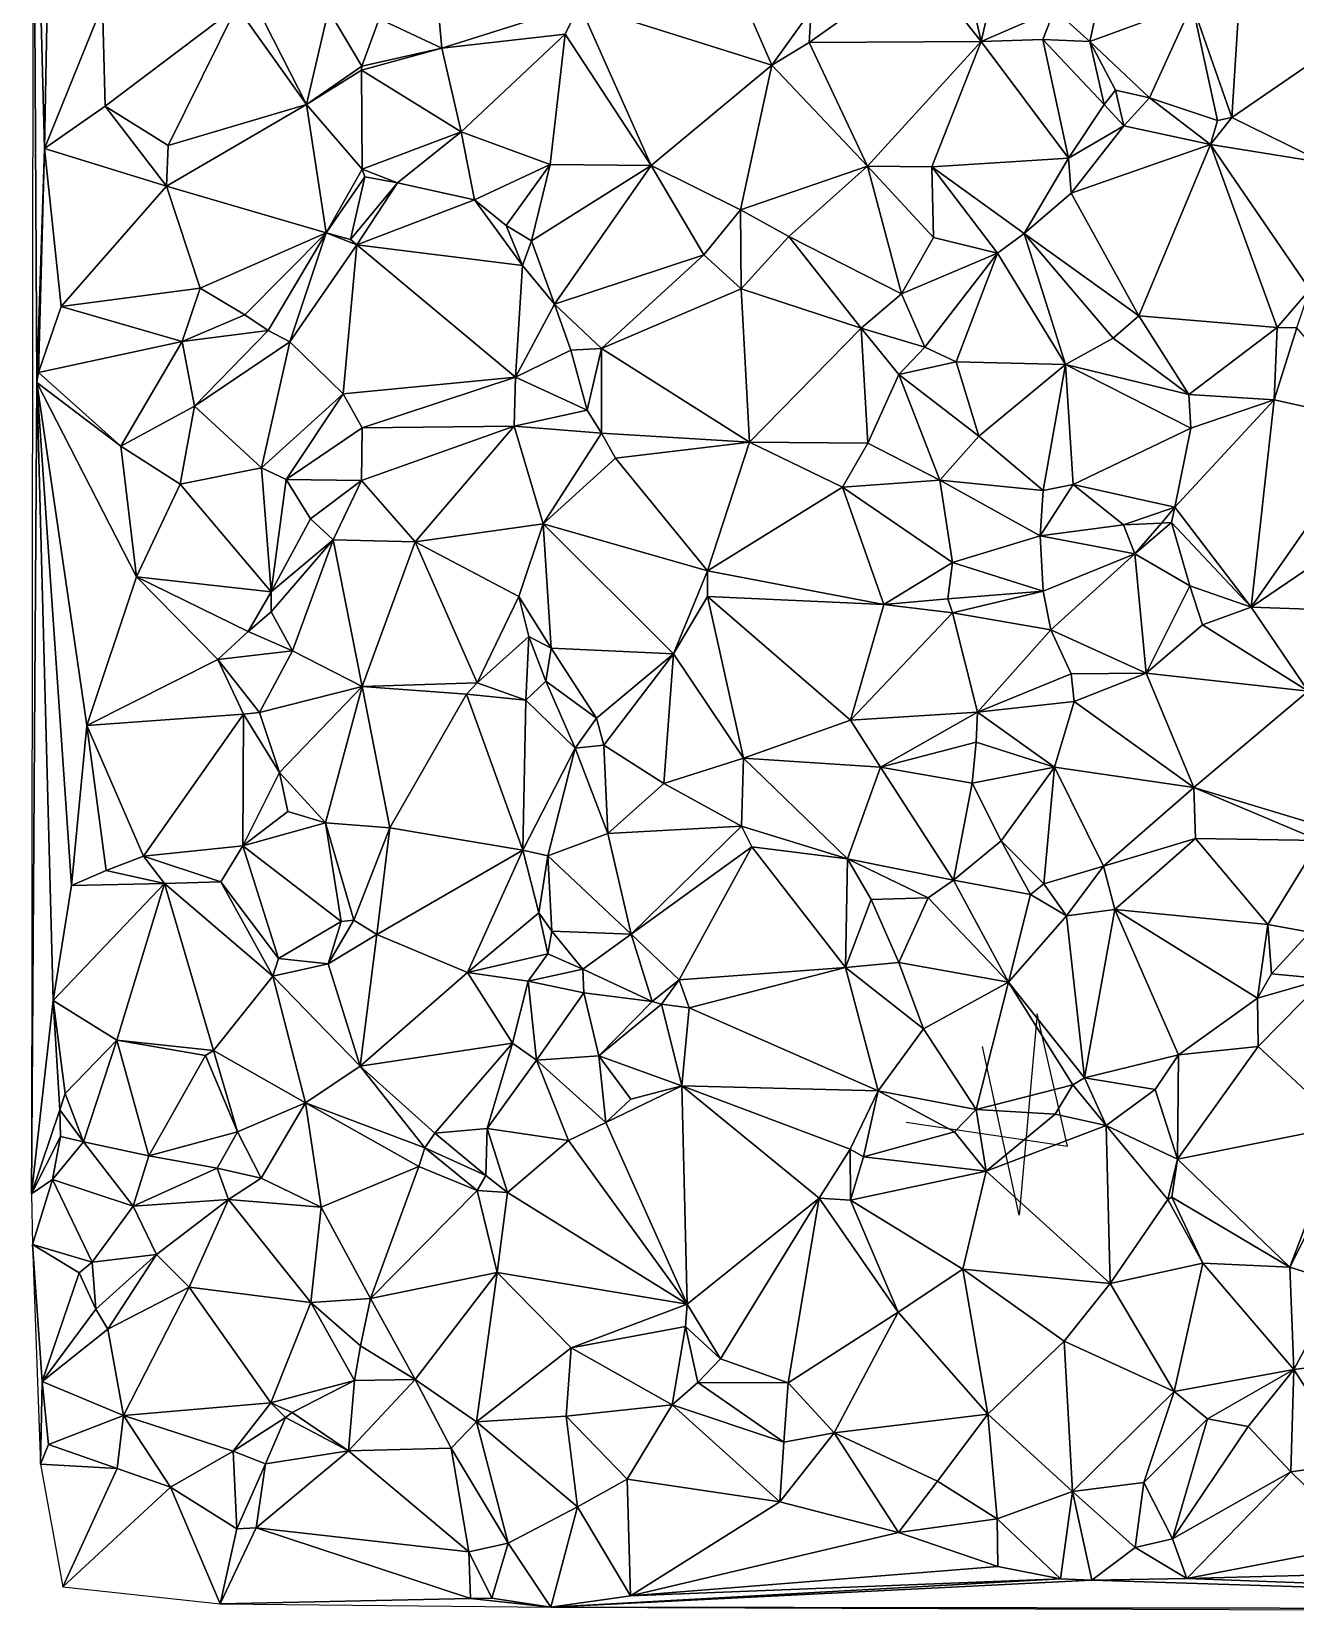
# Model space of a CAD drawing. Header units: metres. Extents: x -15 to 15, y -15 to 15.
# Drawn here: x -15 to -4.3, y -14.96 to -1.55 of the extents above; entities that cross this region are included whole.
import ezdxf

# ---------------------------------------------------------------- set-up
doc = ezdxf.new("R2010")
doc.units = ezdxf.units.M
doc.layers.add('CRACKS', color=1, linetype='Continuous')
doc.layers.add('STREET_MESH', color=7, linetype='Continuous')

msp = doc.modelspace()

# ---------------------------------------------------------------- linework, layer by layer
at = {"layer": 'CRACKS'}
msp.add_polyline3d([(-7.598, -10.78, 0.1), (-6.231, -10.985, 0.1), (-6.488, -9.864, 0.1), (-6.64, -11.568, 0.1), (-6.952, -10.14, 0.1)], dxfattribs=at)
at = {"layer": 'STREET_MESH'}
for points in [[(-14.954, -4.521), (-14.986, 1.144), (-14.998, -11.388)], [(-14.89, -2.542), (-14.845, -0.131), (-14.986, 1.144)], [(-14.954, -4.521), (-14.89, -2.542), (-14.986, 1.144)], [(-14.399, -1.329), (-14.845, -0.131), (-14.89, -2.542)], [(-12.058, -1.443), (-11.528, -1.693), (-11.625, -0.601)], [(-11.528, -1.693), (-10.363, -1.325), (-11.625, -0.601)], [(-7.185, -0.653), (-7.482, -0.979), (-6.964, -1.636)], [(-6.736, -0.647), (-7.185, -0.653), (-6.964, -1.636)], [(-6.343, -1.369), (-6.736, -0.647), (-6.964, -1.636)], [(-10.363, -1.325), (-8.735, -1.835), (-9.211, -0.741)], [(-9.211, -0.741), (-8.735, -1.835), (-8.401, -1.375)], [(-6.043, -1.636), (-5.884, -0.916), (-6.343, -1.369)], [(-5.884, -0.916), (-6.043, -1.636), (-5.177, -1.319)], [(-7.482, -0.979), (-8.418, -1.645), (-6.964, -1.636)], [(-8.418, -1.645), (-7.482, -0.979), (-8.401, -1.375)], [(-4.841, -2.279), (-4.76, -0.988), (-5.177, -1.319)], [(-4.841, -2.279), (-3.834, -1.588), (-4.76, -0.988)], [(-4.76, -0.988), (-3.834, -1.588), (-3.903, -1.158)], [(-14.376, -2.183), (-14.399, -1.329), (-14.89, -2.542)], [(-14.399, -1.329), (-14.376, -2.183), (-13.261, -1.344)], [(-10.363, -1.325), (-11.528, -1.693), (-10.484, -1.574)], [(-9.755, -2.686), (-10.363, -1.325), (-10.484, -1.574)], [(-10.363, -1.325), (-9.755, -2.686), (-8.735, -1.835)], [(-6.043, -1.636), (-5.539, -2.112), (-5.177, -1.319)], [(-5.539, -2.112), (-4.964, -2.304), (-5.177, -1.319)], [(-4.964, -2.304), (-4.841, -2.279), (-5.177, -1.319)], [(-14.376, -2.183), (-13.844, -2.515), (-13.261, -1.344)], [(-13.844, -2.515), (-12.672, -2.17), (-13.261, -1.344)], [(-12.672, -2.17), (-13.094, -1.341), (-13.261, -1.344)], [(-13.094, -1.341), (-12.672, -2.17), (-12.485, -1.371)], [(-12.672, -2.17), (-12.205, -1.844), (-12.485, -1.371)], [(-12.205, -1.844), (-12.058, -1.443), (-12.485, -1.371)], [(-12.058, -1.443), (-12.205, -1.844), (-11.528, -1.693)], [(-8.735, -1.835), (-8.418, -1.645), (-8.401, -1.375)], [(-6.442, -1.619), (-6.343, -1.369), (-6.964, -1.636)], [(-6.442, -1.619), (-6.043, -1.636), (-6.343, -1.369)], [(-11.528, -1.693), (-11.362, -2.401), (-10.484, -1.574)], [(-10.484, -1.574), (-11.362, -2.401), (-10.611, -2.677)], [(-9.755, -2.686), (-10.484, -1.574), (-10.611, -2.677)], [(-3.834, -1.588), (-4.841, -2.279), (-4.061, -2.662)], [(-12.207, -1.88), (-11.362, -2.401), (-11.528, -1.693)], [(-12.205, -1.844), (-12.207, -1.88), (-11.528, -1.693)], [(-8.735, -1.835), (-7.925, -2.692), (-8.418, -1.645)], [(-8.418, -1.645), (-7.925, -2.692), (-6.964, -1.636)], [(-7.925, -2.692), (-7.379, -2.696), (-6.964, -1.636)], [(-7.379, -2.696), (-6.224, -2.624), (-6.964, -1.636)], [(-6.224, -2.624), (-6.442, -1.619), (-6.964, -1.636)], [(-5.921, -2.17), (-6.442, -1.619), (-6.224, -2.624)], [(-5.921, -2.17), (-6.043, -1.636), (-6.442, -1.619)], [(-5.827, -2.048), (-6.043, -1.636), (-5.921, -2.17)], [(-6.043, -1.636), (-5.827, -2.048), (-5.539, -2.112)], [(-12.207, -1.88), (-12.205, -1.844), (-12.672, -2.17)], [(-8.735, -1.835), (-9.755, -2.686), (-8.998, -3.06)], [(-7.925, -2.692), (-8.735, -1.835), (-8.998, -3.06)], [(-12.202, -2.716), (-12.207, -1.88), (-12.672, -2.17)], [(-12.202, -2.716), (-11.362, -2.401), (-12.207, -1.88)], [(-5.827, -2.048), (-5.921, -2.17), (-5.756, -2.349)], [(-5.539, -2.112), (-5.827, -2.048), (-5.756, -2.349)], [(-5.022, -2.509), (-5.539, -2.112), (-5.756, -2.349)], [(-4.964, -2.304), (-5.539, -2.112), (-5.022, -2.509)], [(-13.856, -2.859), (-14.376, -2.183), (-14.89, -2.542)], [(-14.376, -2.183), (-13.856, -2.859), (-13.844, -2.515)], [(-13.856, -2.859), (-12.672, -2.17), (-13.844, -2.515)], [(-13.856, -2.859), (-12.506, -3.256), (-12.672, -2.17)], [(-12.506, -3.256), (-12.202, -2.716), (-12.672, -2.17)], [(-5.921, -2.17), (-6.224, -2.624), (-5.756, -2.349)], [(-4.841, -2.279), (-5.022, -2.509), (-4.061, -2.662)], [(-4.841, -2.279), (-4.964, -2.304), (-5.022, -2.509)], [(-11.362, -2.401), (-12.202, -2.716), (-11.903, -2.833)], [(-11.249, -2.977), (-11.362, -2.401), (-11.903, -2.833)], [(-11.362, -2.401), (-11.249, -2.977), (-10.611, -2.677)], [(-6.224, -2.624), (-6.201, -2.919), (-5.756, -2.349)], [(-6.201, -2.919), (-5.022, -2.509), (-5.756, -2.349)], [(-14.954, -4.521), (-14.941, -4.438), (-14.89, -2.542)], [(-14.941, -4.438), (-14.748, -3.878), (-14.89, -2.542)], [(-14.748, -3.878), (-13.856, -2.859), (-14.89, -2.542)], [(-5.022, -2.509), (-6.201, -2.919), (-5.627, -3.957)], [(-5.022, -2.509), (-5.627, -3.957), (-4.458, -4.055)], [(-4.182, -3.735), (-5.022, -2.509), (-4.458, -4.055)], [(-5.022, -2.509), (-4.182, -3.735), (-4.061, -2.662)], [(-11.249, -2.977), (-10.983, -3.192), (-10.611, -2.677)], [(-10.983, -3.192), (-10.768, -3.323), (-10.611, -2.677)], [(-10.768, -3.323), (-9.755, -2.686), (-10.611, -2.677)], [(-6.224, -2.624), (-7.379, -2.696), (-6.598, -3.262)], [(-6.201, -2.919), (-6.224, -2.624), (-6.598, -3.262)], [(-12.202, -2.716), (-12.506, -3.256), (-12.179, -2.78)], [(-12.179, -2.78), (-12.506, -3.256), (-12.299, -3.312)], [(-11.903, -2.833), (-12.179, -2.78), (-12.299, -3.312)], [(-12.202, -2.716), (-12.179, -2.78), (-11.903, -2.833)], [(-10.573, -3.858), (-9.755, -2.686), (-10.768, -3.323)], [(-9.755, -2.686), (-10.573, -3.858), (-9.31, -3.441)], [(-9.755, -2.686), (-9.31, -3.441), (-8.998, -3.06)], [(-8.59, -3.286), (-7.925, -2.692), (-8.998, -3.06)], [(-7.925, -2.692), (-8.59, -3.286), (-7.638, -3.771)], [(-7.925, -2.692), (-7.365, -3.294), (-7.379, -2.696)], [(-7.365, -3.294), (-7.925, -2.692), (-7.638, -3.771)], [(-7.379, -2.696), (-6.825, -3.428), (-6.598, -3.262)], [(-7.365, -3.294), (-6.825, -3.428), (-7.379, -2.696)], [(-13.856, -2.859), (-14.748, -3.878), (-13.572, -3.723)], [(-12.506, -3.256), (-13.856, -2.859), (-13.572, -3.723)], [(-12.245, -3.358), (-11.903, -2.833), (-12.299, -3.312)], [(-12.245, -3.358), (-11.249, -2.977), (-11.903, -2.833)], [(-5.627, -3.957), (-6.201, -2.919), (-6.598, -3.262)], [(-12.245, -3.358), (-10.843, -3.531), (-11.249, -2.977)], [(-11.249, -2.977), (-10.843, -3.531), (-10.983, -3.192)], [(-9.31, -3.441), (-8.993, -3.729), (-8.998, -3.06)], [(-8.993, -3.729), (-8.59, -3.286), (-8.998, -3.06)], [(-10.843, -3.531), (-10.768, -3.323), (-10.983, -3.192)], [(-13.195, -3.949), (-12.506, -3.256), (-13.572, -3.723)], [(-12.506, -3.256), (-13.195, -3.949), (-12.996, -4.082)], [(-12.814, -4.177), (-12.506, -3.256), (-12.996, -4.082)], [(-12.814, -4.177), (-12.245, -3.358), (-12.506, -3.256)], [(-12.506, -3.256), (-12.245, -3.358), (-12.299, -3.312)], [(-10.843, -3.531), (-10.573, -3.858), (-10.768, -3.323)], [(-8.59, -3.286), (-8.993, -3.729), (-7.978, -4.062)], [(-8.59, -3.286), (-7.978, -4.062), (-7.638, -3.771)], [(-6.825, -3.428), (-7.365, -3.294), (-7.638, -3.771)], [(-6.825, -3.428), (-6.25, -4.37), (-6.598, -3.262)], [(-5.627, -3.957), (-6.598, -3.262), (-5.846, -4.146)], [(-6.598, -3.262), (-6.25, -4.37), (-5.846, -4.146)], [(-12.245, -3.358), (-12.814, -4.177), (-12.363, -4.619)], [(-12.245, -3.358), (-12.363, -4.619), (-10.902, -4.477)], [(-10.843, -3.531), (-12.245, -3.358), (-10.902, -4.477)], [(-10.573, -3.858), (-10.176, -4.234), (-9.31, -3.441)], [(-10.176, -4.234), (-8.993, -3.729), (-9.31, -3.441)], [(-7.439, -4.223), (-6.825, -3.428), (-7.638, -3.771)], [(-6.825, -3.428), (-7.439, -4.223), (-7.174, -4.346)], [(-6.25, -4.37), (-6.825, -3.428), (-7.174, -4.346)], [(-10.573, -3.858), (-10.843, -3.531), (-10.902, -4.477)], [(-14.748, -3.878), (-13.723, -4.174), (-13.572, -3.723)], [(-13.723, -4.174), (-13.195, -3.949), (-13.572, -3.723)], [(-8.993, -3.729), (-10.176, -4.234), (-8.922, -5.027)], [(-8.993, -3.729), (-8.922, -5.027), (-7.978, -4.062)], [(-4.291, -4.059), (-4.182, -3.735), (-4.458, -4.055)], [(-13.723, -4.174), (-14.748, -3.878), (-14.941, -4.438)], [(-10.573, -3.858), (-10.902, -4.477), (-10.434, -4.247)], [(-10.176, -4.234), (-10.573, -3.858), (-10.434, -4.247)], [(-7.978, -4.062), (-7.439, -4.223), (-7.638, -3.771)], [(-13.195, -3.949), (-13.723, -4.174), (-12.996, -4.082)], [(-5.627, -3.957), (-5.846, -4.146), (-5.204, -4.622)], [(-4.458, -4.055), (-5.627, -3.957), (-5.204, -4.622)], [(-13.723, -4.174), (-13.619, -4.723), (-12.996, -4.082)], [(-13.619, -4.723), (-12.814, -4.177), (-12.996, -4.082)], [(-8.922, -5.027), (-7.922, -5.034), (-7.978, -4.062)], [(-7.659, -4.453), (-7.439, -4.223), (-7.978, -4.062)], [(-7.922, -5.034), (-7.659, -4.453), (-7.978, -4.062)], [(-5.846, -4.146), (-6.25, -4.37), (-5.204, -4.622)], [(-4.483, -4.669), (-4.458, -4.055), (-5.204, -4.622)], [(-4.483, -4.669), (-4.291, -4.059), (-4.458, -4.055)], [(-3.593, -4.867), (-4.291, -4.059), (-4.483, -4.669)], [(-14.242, -5.06), (-13.723, -4.174), (-14.941, -4.438)], [(-13.619, -4.723), (-13.723, -4.174), (-14.242, -5.06)], [(-13.619, -4.723), (-13.054, -5.243), (-12.814, -4.177)], [(-12.814, -4.177), (-13.054, -5.243), (-12.363, -4.619)], [(-10.902, -4.477), (-10.297, -4.756), (-10.434, -4.247)], [(-10.297, -4.756), (-10.176, -4.234), (-10.434, -4.247)], [(-10.297, -4.756), (-10.175, -4.951), (-10.176, -4.234)], [(-10.176, -4.234), (-10.175, -4.951), (-8.922, -5.027)], [(-7.439, -4.223), (-7.659, -4.453), (-7.174, -4.346)], [(-7.659, -4.453), (-6.983, -4.976), (-7.174, -4.346)], [(-6.983, -4.976), (-6.25, -4.37), (-7.174, -4.346)], [(-6.438, -5.436), (-6.25, -4.37), (-6.983, -4.976)], [(-6.25, -4.37), (-6.438, -5.436), (-6.183, -5.386)], [(-6.25, -4.37), (-5.189, -4.907), (-5.204, -4.622)], [(-5.189, -4.907), (-6.25, -4.37), (-6.183, -5.386)], [(-14.817, -9.75), (-14.954, -4.521), (-14.998, -11.388)], [(-14.242, -5.06), (-14.941, -4.438), (-14.954, -4.521)], [(-14.111, -6.166), (-14.954, -4.521), (-14.531, -7.425)], [(-14.954, -4.521), (-14.66, -8.777), (-14.531, -7.425)], [(-14.817, -9.75), (-14.66, -8.777), (-14.954, -4.521)], [(-14.111, -6.166), (-14.242, -5.06), (-14.954, -4.521)], [(-12.363, -4.619), (-12.202, -4.904), (-10.902, -4.477)], [(-12.202, -4.904), (-10.916, -4.89), (-10.902, -4.477)], [(-10.916, -4.89), (-10.297, -4.756), (-10.902, -4.477)], [(-7.659, -4.453), (-7.922, -5.034), (-7.311, -5.348)], [(-6.983, -4.976), (-7.659, -4.453), (-7.311, -5.348)], [(-13.054, -5.243), (-12.845, -5.343), (-12.363, -4.619)], [(-12.845, -5.343), (-12.202, -4.904), (-12.363, -4.619)], [(-5.189, -4.907), (-5.323, -5.578), (-4.483, -4.669)], [(-5.323, -5.578), (-4.677, -6.422), (-4.483, -4.669)], [(-5.189, -4.907), (-4.483, -4.669), (-5.204, -4.622)], [(-4.677, -6.422), (-3.593, -4.867), (-4.483, -4.669)], [(-13.619, -4.723), (-14.242, -5.06), (-13.741, -5.382)], [(-13.054, -5.243), (-13.619, -4.723), (-13.741, -5.382)], [(-10.916, -4.89), (-10.175, -4.951), (-10.297, -4.756)], [(-12.845, -5.343), (-12.207, -5.35), (-12.202, -4.904)], [(-10.916, -4.89), (-12.207, -5.35), (-11.753, -5.869)], [(-12.207, -5.35), (-10.916, -4.89), (-12.202, -4.904)], [(-10.669, -5.719), (-10.916, -4.89), (-11.753, -5.869)], [(-10.916, -4.89), (-10.669, -5.719), (-10.175, -4.951)], [(-10.175, -4.951), (-10.669, -5.719), (-10.057, -5.163)], [(-10.175, -4.951), (-10.057, -5.163), (-8.922, -5.027)], [(-5.323, -5.578), (-5.189, -4.907), (-6.183, -5.386)], [(-3.593, -4.867), (-4.677, -6.422), (-3.071, -5.33)], [(-13.741, -5.382), (-14.242, -5.06), (-14.111, -6.166)], [(-8.922, -5.027), (-10.057, -5.163), (-9.278, -6.114)], [(-8.922, -5.027), (-9.278, -6.114), (-8.136, -5.407)], [(-7.922, -5.034), (-8.922, -5.027), (-8.136, -5.407)], [(-7.922, -5.034), (-8.136, -5.407), (-7.311, -5.348)], [(-6.438, -5.436), (-6.983, -4.976), (-7.311, -5.348)], [(-10.057, -5.163), (-10.669, -5.719), (-9.278, -6.114)], [(-13.054, -5.243), (-13.741, -5.382), (-12.971, -6.294)], [(-12.845, -5.343), (-13.054, -5.243), (-12.971, -6.294)], [(-12.845, -5.343), (-12.971, -6.294), (-12.638, -5.676)], [(-12.207, -5.35), (-12.845, -5.343), (-12.638, -5.676)], [(-12.447, -5.853), (-12.207, -5.35), (-12.638, -5.676)], [(-12.207, -5.35), (-12.447, -5.853), (-11.753, -5.869)], [(-8.136, -5.407), (-7.205, -6.044), (-7.311, -5.348)], [(-7.205, -6.044), (-6.464, -5.819), (-7.311, -5.348)], [(-6.464, -5.819), (-6.438, -5.436), (-7.311, -5.348)], [(-4.677, -6.422), (-2.895, -6.484), (-3.071, -5.33)], [(-13.741, -5.382), (-14.111, -6.166), (-12.971, -6.294)], [(-9.278, -6.114), (-7.787, -6.4), (-8.136, -5.407)], [(-7.787, -6.4), (-7.205, -6.044), (-8.136, -5.407)], [(-6.464, -5.819), (-5.757, -5.725), (-6.183, -5.386)], [(-6.438, -5.436), (-6.464, -5.819), (-6.183, -5.386)], [(-5.757, -5.725), (-5.323, -5.578), (-6.183, -5.386)], [(-5.436, -5.713), (-5.323, -5.578), (-5.757, -5.725)], [(-5.436, -5.713), (-5.352, -5.706), (-5.323, -5.578)], [(-5.352, -5.706), (-4.677, -6.422), (-5.323, -5.578)], [(-12.971, -6.294), (-12.447, -5.853), (-12.638, -5.676)], [(-10.874, -6.332), (-10.669, -5.719), (-11.753, -5.869)], [(-10.601, -6.769), (-10.669, -5.719), (-10.874, -6.332)], [(-10.669, -5.719), (-9.567, -6.818), (-9.278, -6.114)], [(-10.669, -5.719), (-10.601, -6.769), (-9.567, -6.818)], [(-6.464, -5.819), (-5.661, -5.972), (-5.757, -5.725)], [(-5.661, -5.972), (-5.436, -5.713), (-5.757, -5.725)], [(-5.352, -5.706), (-5.661, -5.972), (-5.197, -6.241)], [(-5.352, -5.706), (-5.436, -5.713), (-5.661, -5.972)], [(-4.677, -6.422), (-5.352, -5.706), (-5.197, -6.241)], [(-12.972, -6.463), (-12.447, -5.853), (-12.971, -6.294)], [(-12.972, -6.463), (-12.791, -6.791), (-12.447, -5.853)], [(-12.447, -5.853), (-12.791, -6.791), (-12.2, -7.093)], [(-11.753, -5.869), (-12.447, -5.853), (-12.2, -7.093)], [(-11.229, -7.062), (-11.753, -5.869), (-12.2, -7.093)], [(-11.229, -7.062), (-10.874, -6.332), (-11.753, -5.869)], [(-6.439, -6.288), (-6.464, -5.819), (-7.205, -6.044)], [(-6.439, -6.288), (-5.661, -5.972), (-6.464, -5.819)], [(-6.439, -6.288), (-6.373, -6.615), (-5.661, -5.972)], [(-6.373, -6.615), (-5.567, -6.981), (-5.661, -5.972)], [(-5.661, -5.972), (-5.567, -6.981), (-5.197, -6.241)], [(-13.421, -6.865), (-14.111, -6.166), (-14.531, -7.425)], [(-14.111, -6.166), (-13.166, -6.628), (-12.971, -6.294)], [(-13.166, -6.628), (-14.111, -6.166), (-13.421, -6.865)], [(-9.567, -6.818), (-9.278, -6.332), (-9.278, -6.114)], [(-9.278, -6.332), (-7.787, -6.4), (-9.278, -6.114)], [(-7.245, -6.352), (-7.205, -6.044), (-7.787, -6.4)], [(-7.245, -6.352), (-6.439, -6.288), (-7.205, -6.044)], [(-13.166, -6.628), (-12.972, -6.463), (-12.971, -6.294)], [(-6.439, -6.288), (-7.245, -6.352), (-7.206, -6.471)], [(-6.373, -6.615), (-6.439, -6.288), (-7.206, -6.471)], [(-5.197, -6.241), (-5.567, -6.981), (-5.09, -6.571)], [(-4.677, -6.422), (-5.197, -6.241), (-5.09, -6.571)], [(-10.874, -6.332), (-11.229, -7.062), (-10.791, -6.67)], [(-10.601, -6.769), (-10.874, -6.332), (-10.791, -6.67)], [(-8.975, -7.701), (-9.278, -6.332), (-9.567, -6.818)], [(-7.787, -6.4), (-9.278, -6.332), (-8.068, -7.379)], [(-9.278, -6.332), (-8.975, -7.701), (-8.068, -7.379)], [(-7.206, -6.471), (-7.787, -6.4), (-8.068, -7.379)], [(-7.206, -6.471), (-7.245, -6.352), (-7.787, -6.4)], [(-4.194, -7.134), (-4.677, -6.422), (-5.09, -6.571)], [(-2.895, -6.484), (-4.677, -6.422), (-4.194, -7.134)], [(-12.791, -6.791), (-12.972, -6.463), (-13.166, -6.628)], [(-6.995, -7.311), (-7.206, -6.471), (-8.068, -7.379)], [(-6.995, -7.311), (-6.373, -6.615), (-7.206, -6.471)], [(-12.791, -6.791), (-13.166, -6.628), (-13.421, -6.865)], [(-11.229, -7.062), (-10.816, -7.21), (-10.791, -6.67)], [(-10.816, -7.21), (-10.648, -7.048), (-10.791, -6.67)], [(-10.648, -7.048), (-10.601, -6.769), (-10.791, -6.67)], [(-6.373, -6.615), (-6.995, -7.311), (-6.202, -6.987)], [(-5.567, -6.981), (-6.373, -6.615), (-6.202, -6.987)], [(-5.567, -6.981), (-4.194, -7.134), (-5.09, -6.571)], [(-13.069, -7.315), (-12.791, -6.791), (-13.421, -6.865)], [(-12.791, -6.791), (-13.069, -7.315), (-12.2, -7.093)], [(-10.601, -6.769), (-10.648, -7.048), (-10.218, -7.363)], [(-10.601, -6.769), (-10.218, -7.363), (-9.567, -6.818)], [(-10.218, -7.363), (-10.155, -7.59), (-9.567, -6.818)], [(-10.155, -7.59), (-9.647, -7.915), (-9.567, -6.818)], [(-9.647, -7.915), (-8.975, -7.701), (-9.567, -6.818)], [(-13.204, -7.327), (-13.421, -6.865), (-14.531, -7.425)], [(-13.204, -7.327), (-13.069, -7.315), (-13.421, -6.865)], [(-13.069, -7.315), (-12.901, -7.822), (-12.2, -7.093)], [(-12.2, -7.093), (-12.901, -7.822), (-12.512, -8.249)], [(-11.966, -8.289), (-12.2, -7.093), (-12.512, -8.249)], [(-11.317, -7.158), (-11.229, -7.062), (-12.2, -7.093)], [(-11.966, -8.289), (-11.317, -7.158), (-12.2, -7.093)], [(-10.816, -7.21), (-11.229, -7.062), (-11.317, -7.158)], [(-10.648, -7.048), (-10.816, -7.21), (-10.398, -7.617)], [(-10.218, -7.363), (-10.648, -7.048), (-10.398, -7.617)], [(-6.995, -7.311), (-6.175, -7.22), (-6.202, -6.987)], [(-6.175, -7.22), (-5.567, -6.981), (-6.202, -6.987)], [(-5.567, -6.981), (-6.175, -7.22), (-5.163, -7.949)], [(-5.567, -6.981), (-5.163, -7.949), (-4.194, -7.134)], [(-11.966, -8.289), (-10.842, -8.48), (-11.317, -7.158)], [(-10.842, -8.48), (-10.816, -7.21), (-11.317, -7.158)], [(-10.816, -7.21), (-10.842, -8.48), (-10.398, -7.617)], [(-6.342, -7.776), (-6.175, -7.22), (-6.995, -7.311)], [(-6.175, -7.22), (-6.342, -7.776), (-5.163, -7.949)], [(-5.163, -7.949), (-3.986, -8.304), (-4.194, -7.134)], [(-14.051, -8.529), (-13.204, -7.327), (-14.531, -7.425)], [(-13.204, -7.327), (-14.051, -8.529), (-13.212, -8.442)], [(-12.901, -7.822), (-13.204, -7.327), (-13.212, -8.442)], [(-13.069, -7.315), (-13.204, -7.327), (-12.901, -7.822)], [(-10.155, -7.59), (-10.218, -7.363), (-10.398, -7.617)], [(-7.815, -7.778), (-6.995, -7.311), (-8.068, -7.379)], [(-6.995, -7.311), (-7.815, -7.778), (-7.004, -7.564)], [(-6.342, -7.776), (-6.995, -7.311), (-7.004, -7.564)], [(-14.66, -8.777), (-14.368, -8.652), (-14.531, -7.425)], [(-14.368, -8.652), (-14.051, -8.529), (-14.531, -7.425)], [(-8.975, -7.701), (-7.815, -7.778), (-8.068, -7.379)], [(-10.842, -8.48), (-10.63, -8.526), (-10.398, -7.617)], [(-10.63, -8.526), (-10.121, -8.338), (-10.398, -7.617)], [(-10.121, -8.338), (-10.155, -7.59), (-10.398, -7.617)], [(-10.155, -7.59), (-10.121, -8.338), (-9.647, -7.915)], [(-7.004, -7.564), (-7.815, -7.778), (-7.04, -7.911)], [(-6.342, -7.776), (-7.004, -7.564), (-7.04, -7.911)], [(-8.975, -7.701), (-9.647, -7.915), (-8.99, -8.277)], [(-8.094, -8.553), (-8.975, -7.701), (-8.99, -8.277)], [(-7.815, -7.778), (-8.975, -7.701), (-8.094, -8.553)], [(-6.794, -8.401), (-6.342, -7.776), (-7.04, -7.911)], [(-6.794, -8.401), (-6.431, -8.765), (-6.342, -7.776)], [(-6.342, -7.776), (-6.431, -8.765), (-5.928, -8.615)], [(-5.163, -7.949), (-6.342, -7.776), (-5.928, -8.615)], [(-12.83, -8.151), (-12.901, -7.822), (-13.212, -8.442)], [(-12.901, -7.822), (-12.83, -8.151), (-12.512, -8.249)], [(-7.815, -7.778), (-8.094, -8.553), (-7.198, -8.733)], [(-7.04, -7.911), (-7.815, -7.778), (-7.198, -8.733)], [(-6.794, -8.401), (-7.04, -7.911), (-7.198, -8.733)], [(-9.647, -7.915), (-10.121, -8.338), (-8.99, -8.277)], [(-5.163, -7.949), (-5.928, -8.615), (-5.149, -8.381)], [(-4.1, -8.396), (-5.163, -7.949), (-5.149, -8.381)], [(-5.163, -7.949), (-4.1, -8.396), (-3.986, -8.304)], [(-12.83, -8.151), (-13.212, -8.442), (-12.512, -8.249)], [(-13.212, -8.442), (-12.38, -9.083), (-12.512, -8.249)], [(-12.38, -9.083), (-12.271, -9.072), (-12.512, -8.249)], [(-12.271, -9.072), (-11.966, -8.289), (-12.512, -8.249)], [(-11.966, -8.289), (-12.271, -9.072), (-12.077, -9.192)], [(-10.842, -8.48), (-11.966, -8.289), (-12.077, -9.192)], [(-10.121, -8.338), (-9.924, -9.191), (-8.99, -8.277)], [(-9.924, -9.191), (-8.904, -8.45), (-8.99, -8.277)], [(-8.904, -8.45), (-8.094, -8.553), (-8.99, -8.277)], [(-14.051, -8.529), (-13.398, -8.746), (-13.212, -8.442)], [(-13.212, -8.442), (-13.398, -8.746), (-12.91, -9.397)], [(-12.38, -9.083), (-13.212, -8.442), (-12.91, -9.397)], [(-10.121, -8.338), (-10.63, -8.526), (-9.924, -9.191)], [(-6.544, -8.854), (-6.794, -8.401), (-7.198, -8.733)], [(-6.431, -8.765), (-6.794, -8.401), (-6.544, -8.854)], [(-5.928, -8.615), (-5.831, -8.982), (-5.149, -8.381)], [(-5.831, -8.982), (-4.537, -9.109), (-5.149, -8.381)], [(-4.537, -9.109), (-4.1, -8.396), (-5.149, -8.381)], [(-4.1, -8.396), (-4.537, -9.109), (-4.18, -9.173)], [(-14.051, -8.529), (-14.368, -8.652), (-13.875, -8.762)], [(-13.398, -8.746), (-14.051, -8.529), (-13.875, -8.762)], [(-11.309, -9.513), (-10.842, -8.48), (-12.077, -9.192)], [(-10.842, -8.48), (-11.309, -9.513), (-10.707, -9.01)], [(-10.63, -8.526), (-10.842, -8.48), (-10.707, -9.01)], [(-10.595, -9.165), (-10.63, -8.526), (-10.707, -9.01)], [(-10.63, -8.526), (-10.595, -9.165), (-9.924, -9.191)], [(-8.904, -8.45), (-9.924, -9.191), (-9.518, -9.577)], [(-8.11, -9.473), (-8.904, -8.45), (-9.518, -9.577)], [(-8.904, -8.45), (-8.11, -9.473), (-8.094, -8.553)], [(-8.11, -9.473), (-7.893, -8.897), (-8.094, -8.553)], [(-8.094, -8.553), (-7.412, -8.883), (-7.198, -8.733)], [(-7.893, -8.897), (-7.412, -8.883), (-8.094, -8.553)], [(-14.368, -8.652), (-14.66, -8.777), (-13.875, -8.762)], [(-6.431, -8.765), (-6.241, -9.036), (-5.928, -8.615)], [(-6.241, -9.036), (-5.831, -8.982), (-5.928, -8.615)], [(-14.817, -9.75), (-14.278, -10.088), (-13.875, -8.762)], [(-14.66, -8.777), (-14.817, -9.75), (-13.875, -8.762)], [(-14.278, -10.088), (-13.46, -10.174), (-13.875, -8.762)], [(-12.958, -9.546), (-13.398, -8.746), (-13.875, -8.762)], [(-13.46, -10.174), (-12.958, -9.546), (-13.875, -8.762)], [(-13.398, -8.746), (-12.958, -9.546), (-12.91, -9.397)], [(-7.412, -8.883), (-6.732, -9.597), (-7.198, -8.733)], [(-6.732, -9.597), (-6.544, -8.854), (-7.198, -8.733)], [(-6.241, -9.036), (-6.431, -8.765), (-6.544, -8.854)], [(-7.893, -8.897), (-8.11, -9.473), (-7.659, -9.43)], [(-7.893, -8.897), (-7.659, -9.43), (-7.412, -8.883)], [(-7.659, -9.43), (-6.732, -9.597), (-7.412, -8.883)], [(-6.241, -9.036), (-6.544, -8.854), (-6.732, -9.597)], [(-5.831, -8.982), (-6.241, -9.036), (-6.087, -10.405)], [(-5.831, -8.982), (-6.087, -10.405), (-5.293, -10.21)], [(-4.624, -9.731), (-5.831, -8.982), (-5.293, -10.21)], [(-5.831, -8.982), (-4.624, -9.731), (-4.537, -9.109)], [(-12.49, -9.442), (-12.38, -9.083), (-12.91, -9.397)], [(-12.271, -9.072), (-12.49, -9.442), (-12.077, -9.192)], [(-12.49, -9.442), (-12.271, -9.072), (-12.38, -9.083)], [(-11.309, -9.513), (-10.63, -9.357), (-10.707, -9.01)], [(-10.63, -9.357), (-10.595, -9.165), (-10.707, -9.01)], [(-6.087, -10.405), (-6.241, -9.036), (-6.732, -9.597)], [(-4.537, -9.109), (-4.624, -9.731), (-4.506, -9.525)], [(-4.18, -9.173), (-4.537, -9.109), (-4.506, -9.525)], [(-12.077, -9.192), (-12.49, -9.442), (-12.217, -10.306)], [(-11.309, -9.513), (-12.077, -9.192), (-12.217, -10.306)], [(-10.63, -9.357), (-10.334, -9.485), (-10.595, -9.165)], [(-10.595, -9.165), (-10.334, -9.485), (-9.924, -9.191)], [(-10.334, -9.485), (-9.747, -9.76), (-9.924, -9.191)], [(-9.924, -9.191), (-9.747, -9.76), (-9.518, -9.577)], [(-4.18, -9.173), (-4.506, -9.525), (-4.055, -9.567)], [(-10.795, -9.589), (-10.63, -9.357), (-11.309, -9.513)], [(-10.795, -9.589), (-10.334, -9.485), (-10.63, -9.357)], [(-12.958, -9.546), (-12.49, -9.442), (-12.91, -9.397)], [(-12.49, -9.442), (-12.958, -9.546), (-12.217, -10.306)], [(-10.929, -10.113), (-11.309, -9.513), (-12.217, -10.306)], [(-10.795, -9.589), (-11.309, -9.513), (-10.929, -10.113)], [(-10.324, -9.687), (-10.334, -9.485), (-10.795, -9.589)], [(-10.334, -9.485), (-10.324, -9.687), (-9.747, -9.76)], [(-9.433, -9.813), (-8.11, -9.473), (-9.518, -9.577)], [(-7.833, -10.515), (-8.11, -9.473), (-9.433, -9.813)], [(-7.659, -9.43), (-8.11, -9.473), (-7.452, -9.99)], [(-8.11, -9.473), (-7.833, -10.515), (-7.452, -9.99)], [(-6.732, -9.597), (-7.659, -9.43), (-7.452, -9.99)], [(-12.958, -9.546), (-13.46, -10.174), (-12.68, -10.618)], [(-12.958, -9.546), (-12.68, -10.618), (-12.217, -10.306)], [(-10.727, -10.256), (-10.795, -9.589), (-10.929, -10.113)], [(-10.324, -9.687), (-10.795, -9.589), (-10.727, -10.256)], [(-9.747, -9.76), (-9.668, -9.781), (-9.518, -9.577)], [(-9.668, -9.781), (-9.433, -9.813), (-9.518, -9.577)], [(-7.005, -10.673), (-6.732, -9.597), (-7.452, -9.99)], [(-7.005, -10.673), (-6.187, -10.465), (-6.732, -9.597)], [(-6.187, -10.465), (-6.087, -10.405), (-6.732, -9.597)], [(-4.506, -9.525), (-4.624, -9.731), (-4.055, -9.567)], [(-4.624, -9.731), (-4.618, -10.14), (-4.055, -9.567)], [(-4.618, -10.14), (-3.896, -10.812), (-4.055, -9.567)], [(-14.759, -10.676), (-14.817, -9.75), (-14.998, -11.388)], [(-14.278, -10.088), (-14.817, -9.75), (-14.714, -10.538)], [(-14.817, -9.75), (-14.759, -10.676), (-14.714, -10.538)], [(-10.198, -10.22), (-10.324, -9.687), (-10.727, -10.256)], [(-9.747, -9.76), (-10.324, -9.687), (-10.198, -10.22)], [(-9.668, -9.781), (-9.747, -9.76), (-10.198, -10.22)], [(-9.668, -9.781), (-10.198, -10.22), (-9.495, -10.473)], [(-9.433, -9.813), (-9.668, -9.781), (-9.495, -10.473)], [(-4.618, -10.14), (-4.624, -9.731), (-5.293, -10.21)], [(-7.833, -10.515), (-9.433, -9.813), (-9.495, -10.473)], [(-7.833, -10.515), (-7.005, -10.673), (-7.452, -9.99)], [(-14.278, -10.088), (-14.714, -10.538), (-14.56, -10.948)], [(-14.005, -11.066), (-14.278, -10.088), (-14.56, -10.948)], [(-14.278, -10.088), (-14.005, -11.066), (-13.526, -10.218)], [(-13.46, -10.174), (-14.278, -10.088), (-13.526, -10.218)], [(-13.256, -10.862), (-13.46, -10.174), (-13.526, -10.218)], [(-12.68, -10.618), (-13.46, -10.174), (-13.256, -10.862)], [(-11.586, -10.874), (-10.929, -10.113), (-12.217, -10.306)], [(-11.586, -10.874), (-11.142, -10.835), (-10.929, -10.113)], [(-11.142, -10.835), (-10.727, -10.256), (-10.929, -10.113)], [(-5.302, -11.094), (-4.618, -10.14), (-5.293, -10.21)], [(-5.302, -11.094), (-3.896, -10.812), (-4.618, -10.14)], [(-14.005, -11.066), (-13.256, -10.862), (-13.526, -10.218)], [(-12.68, -10.618), (-11.67, -10.997), (-12.217, -10.306)], [(-11.67, -10.997), (-11.586, -10.874), (-12.217, -10.306)], [(-10.727, -10.256), (-11.142, -10.835), (-10.456, -10.936)], [(-10.198, -10.22), (-10.727, -10.256), (-10.14, -10.783)], [(-10.727, -10.256), (-10.456, -10.936), (-10.14, -10.783)], [(-9.927, -10.587), (-10.198, -10.22), (-10.14, -10.783)], [(-10.198, -10.22), (-9.927, -10.587), (-9.495, -10.473)], [(-6.087, -10.405), (-5.489, -10.505), (-5.293, -10.21)], [(-5.489, -10.505), (-5.302, -11.094), (-5.293, -10.21)], [(-6.087, -10.405), (-6.187, -10.465), (-5.906, -10.809)], [(-5.489, -10.505), (-6.087, -10.405), (-5.906, -10.809)], [(-14.714, -10.538), (-14.759, -10.676), (-14.56, -10.948)], [(-9.452, -12.321), (-9.495, -10.473), (-10.14, -10.783)], [(-9.495, -10.473), (-9.927, -10.587), (-10.14, -10.783)], [(-9.495, -10.473), (-9.452, -12.321), (-8.333, -11.423)], [(-8.072, -11.008), (-9.495, -10.473), (-8.333, -11.423)], [(-8.072, -11.008), (-7.833, -10.515), (-9.495, -10.473)], [(-7.959, -11.073), (-7.833, -10.515), (-8.072, -11.008)], [(-7.833, -10.515), (-7.959, -11.073), (-7.187, -10.863)], [(-7.005, -10.673), (-7.833, -10.515), (-7.187, -10.863)], [(-6.335, -10.713), (-6.187, -10.465), (-7.005, -10.673)], [(-6.187, -10.465), (-6.335, -10.713), (-5.906, -10.809)], [(-5.302, -11.094), (-5.489, -10.505), (-5.906, -10.809)], [(-14.755, -10.901), (-14.759, -10.676), (-14.998, -11.388)], [(-14.759, -10.676), (-14.755, -10.901), (-14.56, -10.948)], [(-12.68, -10.618), (-13.256, -10.862), (-13.055, -11.256)], [(-12.549, -11.501), (-12.68, -10.618), (-13.055, -11.256)], [(-12.68, -10.618), (-12.549, -11.501), (-11.722, -11.157)], [(-11.67, -10.997), (-12.68, -10.618), (-11.722, -11.157)], [(-6.921, -11.196), (-7.005, -10.673), (-7.187, -10.863)], [(-6.335, -10.713), (-7.005, -10.673), (-6.921, -11.196)], [(-6.335, -10.713), (-6.921, -11.196), (-5.906, -10.809)], [(-11.154, -11.233), (-11.142, -10.835), (-11.586, -10.874)], [(-11.142, -10.835), (-11.154, -11.233), (-10.97, -11.376)], [(-10.456, -10.936), (-11.142, -10.835), (-10.97, -11.376)], [(-10.456, -10.936), (-9.452, -12.321), (-10.14, -10.783)], [(-6.921, -11.196), (-5.87, -12.147), (-5.906, -10.809)], [(-5.87, -12.147), (-5.383, -11.434), (-5.906, -10.809)], [(-5.383, -11.434), (-5.302, -11.094), (-5.906, -10.809)], [(-3.896, -10.812), (-5.302, -11.094), (-4.35, -12.007)], [(-3.766, -10.846), (-3.896, -10.812), (-4.35, -12.007)], [(-3.766, -10.846), (-4.35, -12.007), (-3.924, -12.144)], [(-14.822, -11.265), (-14.755, -10.901), (-14.998, -11.388)], [(-14.755, -10.901), (-14.822, -11.265), (-14.56, -10.948)], [(-14.822, -11.265), (-14.14, -11.493), (-14.56, -10.948)], [(-14.14, -11.493), (-14.005, -11.066), (-14.56, -10.948)], [(-14.005, -11.066), (-13.429, -11.171), (-13.256, -10.862)], [(-13.256, -10.862), (-13.429, -11.171), (-13.055, -11.256)], [(-11.67, -10.997), (-11.154, -11.233), (-11.586, -10.874)], [(-10.456, -10.936), (-10.97, -11.376), (-9.452, -12.321)], [(-7.959, -11.073), (-6.921, -11.196), (-7.187, -10.863)], [(-14.14, -11.493), (-13.429, -11.171), (-14.005, -11.066)], [(-11.227, -11.36), (-11.67, -10.997), (-11.722, -11.157)], [(-11.227, -11.36), (-11.154, -11.233), (-11.67, -10.997)], [(-8.072, -11.008), (-8.333, -11.423), (-8.069, -11.44)], [(-7.959, -11.073), (-8.072, -11.008), (-8.069, -11.44)], [(-6.921, -11.196), (-7.959, -11.073), (-8.069, -11.44)], [(-5.383, -11.434), (-5.348, -11.415), (-5.302, -11.094)], [(-5.302, -11.094), (-5.348, -11.415), (-4.35, -12.007)], [(-14.14, -11.493), (-13.331, -11.436), (-13.429, -11.171)], [(-13.429, -11.171), (-13.331, -11.436), (-13.055, -11.256)], [(-13.331, -11.436), (-12.549, -11.501), (-13.055, -11.256)], [(-12.549, -11.501), (-12.129, -12.273), (-11.722, -11.157)], [(-12.129, -12.273), (-11.227, -11.36), (-11.722, -11.157)], [(-11.154, -11.233), (-11.227, -11.36), (-10.97, -11.376)], [(-7.117, -12.025), (-6.921, -11.196), (-8.069, -11.44)], [(-5.87, -12.147), (-6.921, -11.196), (-7.117, -12.025)], [(-14.99, -11.815), (-14.822, -11.265), (-14.998, -11.388)], [(-14.822, -11.265), (-14.99, -11.815), (-14.486, -11.965)], [(-14.14, -11.493), (-14.822, -11.265), (-14.486, -11.965)], [(-11.227, -11.36), (-12.129, -12.273), (-11.058, -12.054)], [(-10.97, -11.376), (-11.227, -11.36), (-11.058, -12.054)], [(-9.452, -12.321), (-10.97, -11.376), (-11.058, -12.054)], [(-13.942, -11.9), (-14.14, -11.493), (-14.486, -11.965)], [(-13.331, -11.436), (-14.14, -11.493), (-13.942, -11.9)], [(-13.331, -11.436), (-13.942, -11.9), (-13.664, -12.176)], [(-13.331, -11.436), (-13.664, -12.176), (-12.636, -12.308)], [(-12.549, -11.501), (-13.331, -11.436), (-12.636, -12.308)], [(-12.129, -12.273), (-12.549, -11.501), (-12.636, -12.308)], [(-9.452, -12.321), (-9.168, -12.784), (-8.333, -11.423)], [(-9.168, -12.784), (-8.596, -12.988), (-8.333, -11.423)], [(-8.596, -12.988), (-7.664, -12.39), (-8.333, -11.423)], [(-8.333, -11.423), (-7.664, -12.39), (-8.069, -11.44)], [(-7.664, -12.39), (-7.117, -12.025), (-8.069, -11.44)], [(-5.087, -11.975), (-5.383, -11.434), (-5.87, -12.147)], [(-5.348, -11.415), (-5.383, -11.434), (-5.087, -11.975)], [(-5.348, -11.415), (-5.087, -11.975), (-4.35, -12.007)], [(-14.908, -12.975), (-14.99, -11.815), (-14.924, -13.675)], [(-14.99, -11.815), (-14.597, -12.056), (-14.486, -11.965)], [(-14.908, -12.975), (-14.597, -12.056), (-14.99, -11.815)], [(-14.456, -12.364), (-13.942, -11.9), (-14.486, -11.965)], [(-13.942, -11.9), (-14.456, -12.364), (-14.352, -12.533)], [(-13.942, -11.9), (-14.352, -12.533), (-13.664, -12.176)], [(-14.456, -12.364), (-14.597, -12.056), (-14.908, -12.975)], [(-14.597, -12.056), (-14.456, -12.364), (-14.486, -11.965)], [(-12.129, -12.273), (-11.752, -12.958), (-11.058, -12.054)], [(-11.752, -12.958), (-11.234, -13.317), (-11.058, -12.054)], [(-11.234, -13.317), (-10.432, -12.69), (-11.058, -12.054)], [(-10.432, -12.69), (-9.452, -12.321), (-11.058, -12.054)], [(-7.664, -12.39), (-6.906, -13.252), (-7.117, -12.025)], [(-6.26, -12.634), (-5.87, -12.147), (-7.117, -12.025)], [(-6.906, -13.252), (-6.26, -12.634), (-7.117, -12.025)], [(-5.087, -11.975), (-5.87, -12.147), (-5.329, -13.059)], [(-4.317, -12.874), (-5.087, -11.975), (-5.329, -13.059)], [(-5.087, -11.975), (-4.317, -12.874), (-4.35, -12.007)], [(-4.35, -12.007), (-4.317, -12.874), (-3.924, -12.144)], [(-13.664, -12.176), (-14.352, -12.533), (-14.222, -13.262)], [(-12.973, -13.155), (-13.664, -12.176), (-14.222, -13.262)], [(-13.664, -12.176), (-12.973, -13.155), (-12.636, -12.308)], [(-5.87, -12.147), (-6.26, -12.634), (-5.329, -13.059)], [(-4.317, -12.874), (-3.514, -12.774), (-3.924, -12.144)], [(-12.973, -13.155), (-12.266, -12.967), (-12.636, -12.308)], [(-12.216, -12.673), (-12.129, -12.273), (-12.636, -12.308)], [(-12.266, -12.967), (-12.216, -12.673), (-12.636, -12.308)], [(-12.216, -12.673), (-11.752, -12.958), (-12.129, -12.273)], [(-10.432, -12.69), (-9.464, -12.511), (-9.452, -12.321)], [(-9.464, -12.511), (-9.168, -12.784), (-9.452, -12.321)], [(-14.352, -12.533), (-14.456, -12.364), (-14.908, -12.975)], [(-8.596, -12.988), (-8.207, -13.409), (-7.664, -12.39)], [(-8.207, -13.409), (-6.906, -13.252), (-7.664, -12.39)], [(-14.352, -12.533), (-14.908, -12.975), (-14.222, -13.262)], [(-10.432, -12.69), (-9.578, -13.172), (-9.464, -12.511)], [(-9.464, -12.511), (-9.578, -13.172), (-9.359, -12.983)], [(-9.168, -12.784), (-9.464, -12.511), (-9.359, -12.983)], [(-11.752, -12.958), (-12.216, -12.673), (-12.266, -12.967)], [(-10.474, -13.27), (-10.432, -12.69), (-11.234, -13.317)], [(-10.432, -12.69), (-10.474, -13.27), (-9.578, -13.172)], [(-6.26, -12.634), (-6.906, -13.252), (-6.191, -13.906)], [(-6.26, -12.634), (-6.191, -13.906), (-5.329, -13.059)], [(-8.596, -12.988), (-9.168, -12.784), (-9.359, -12.983)], [(-3.514, -12.774), (-4.317, -12.874), (-3.805, -13.665)], [(-14.854, -13.509), (-14.908, -12.975), (-14.924, -13.675)], [(-14.908, -12.975), (-14.854, -13.509), (-14.222, -13.262)], [(-12.792, -13.239), (-12.266, -12.967), (-12.973, -13.155)], [(-12.266, -12.967), (-12.792, -13.239), (-12.317, -13.562)], [(-11.752, -12.958), (-12.317, -13.562), (-11.448, -13.539)], [(-11.752, -12.958), (-12.266, -12.967), (-12.317, -13.562)], [(-11.234, -13.317), (-11.752, -12.958), (-11.448, -13.539)], [(-9.578, -13.172), (-8.633, -13.488), (-9.359, -12.983)], [(-8.633, -13.488), (-8.596, -12.988), (-9.359, -12.983)], [(-8.633, -13.488), (-8.207, -13.409), (-8.596, -12.988)], [(-5.047, -13.291), (-4.317, -12.874), (-5.329, -13.059)], [(-5.047, -13.291), (-4.702, -13.355), (-4.317, -12.874)], [(-4.317, -12.874), (-4.702, -13.355), (-4.341, -13.741)], [(-4.317, -12.874), (-4.341, -13.741), (-3.805, -13.665)], [(-6.191, -13.906), (-5.585, -13.831), (-5.329, -13.059)], [(-5.585, -13.831), (-5.047, -13.291), (-5.329, -13.059)], [(-14.854, -13.509), (-14.274, -13.712), (-14.222, -13.262)], [(-14.274, -13.712), (-13.822, -13.869), (-14.222, -13.262)], [(-13.293, -13.564), (-12.973, -13.155), (-14.222, -13.262)], [(-13.822, -13.869), (-13.293, -13.564), (-14.222, -13.262)], [(-13.293, -13.564), (-12.85, -13.279), (-12.973, -13.155)], [(-12.85, -13.279), (-12.792, -13.239), (-12.973, -13.155)], [(-12.792, -13.239), (-12.85, -13.279), (-12.317, -13.562)], [(-10.378, -14.035), (-10.474, -13.27), (-11.234, -13.317)], [(-10.474, -13.27), (-9.958, -13.802), (-9.578, -13.172)], [(-9.958, -13.802), (-10.474, -13.27), (-10.378, -14.035)], [(-9.578, -13.172), (-9.958, -13.802), (-8.667, -13.994)], [(-8.633, -13.488), (-9.578, -13.172), (-8.667, -13.994)], [(-6.906, -13.252), (-8.207, -13.409), (-7.333, -13.818)], [(-6.826, -14.137), (-6.906, -13.252), (-7.333, -13.818)], [(-6.906, -13.252), (-6.826, -14.137), (-6.191, -13.906)], [(-13.019, -13.672), (-12.85, -13.279), (-13.293, -13.564)], [(-12.85, -13.279), (-13.019, -13.672), (-12.317, -13.562)], [(-10.964, -14.344), (-11.234, -13.317), (-11.448, -13.539)], [(-10.964, -14.344), (-10.378, -14.035), (-11.234, -13.317)], [(-7.661, -14.254), (-8.207, -13.409), (-8.667, -13.994)], [(-8.207, -13.409), (-8.633, -13.488), (-8.667, -13.994)], [(-8.207, -13.409), (-7.661, -14.254), (-7.333, -13.818)], [(-5.343, -14.308), (-5.047, -13.291), (-5.585, -13.831)], [(-5.343, -14.308), (-4.702, -13.355), (-5.047, -13.291)], [(-4.702, -13.355), (-5.343, -14.308), (-4.341, -13.741)], [(-14.274, -13.712), (-14.854, -13.509), (-14.924, -13.675)], [(-12.317, -13.562), (-11.298, -14.418), (-11.448, -13.539)], [(-11.298, -14.418), (-10.964, -14.344), (-11.448, -13.539)], [(-14.274, -13.712), (-14.924, -13.675), (-14.733, -14.714)], [(-13.261, -14.223), (-13.293, -13.564), (-13.822, -13.869)], [(-13.019, -13.672), (-13.293, -13.564), (-13.261, -14.223)], [(-13.019, -13.672), (-13.261, -14.223), (-13.099, -14.215)], [(-11.298, -14.418), (-12.317, -13.562), (-13.099, -14.215)], [(-12.317, -13.562), (-13.019, -13.672), (-13.099, -14.215)], [(-3.805, -13.665), (-4.341, -13.741), (-3.713, -14.353)], [(-13.822, -13.869), (-14.274, -13.712), (-14.733, -14.714)], [(-9.958, -13.802), (-10.378, -14.035), (-9.929, -14.79)], [(-8.667, -13.994), (-9.958, -13.802), (-9.929, -14.79)], [(-5.343, -14.308), (-5.221, -14.642), (-4.341, -13.741)], [(-4.341, -13.741), (-5.221, -14.642), (-3.713, -14.353)], [(-13.822, -13.869), (-14.733, -14.714), (-13.402, -14.858)], [(-13.261, -14.223), (-13.822, -13.869), (-13.402, -14.858)], [(-7.661, -14.254), (-6.826, -14.137), (-7.333, -13.818)], [(-6.826, -14.137), (-6.29, -14.646), (-6.191, -13.906)], [(-6.29, -14.646), (-6.026, -14.657), (-6.191, -13.906)], [(-5.659, -14.38), (-5.585, -13.831), (-6.191, -13.906)], [(-6.026, -14.657), (-5.659, -14.38), (-6.191, -13.906)], [(-5.659, -14.38), (-5.343, -14.308), (-5.585, -13.831)], [(-10.378, -14.035), (-10.964, -14.344), (-10.604, -14.884)], [(-10.378, -14.035), (-10.604, -14.884), (-9.929, -14.79)], [(-7.661, -14.254), (-8.667, -13.994), (-9.929, -14.79)], [(-6.821, -14.541), (-6.826, -14.137), (-7.661, -14.254)], [(-6.826, -14.137), (-6.821, -14.541), (-6.29, -14.646)], [(-11.284, -14.812), (-13.099, -14.215), (-13.402, -14.858)], [(-13.099, -14.215), (-13.261, -14.223), (-13.402, -14.858)], [(-11.284, -14.812), (-11.298, -14.418), (-13.099, -14.215)], [(-11.103, -14.808), (-10.964, -14.344), (-11.298, -14.418)], [(-10.964, -14.344), (-11.103, -14.808), (-10.604, -14.884)], [(-6.821, -14.541), (-7.661, -14.254), (-9.929, -14.79)], [(-5.343, -14.308), (-5.659, -14.38), (-5.221, -14.642)], [(-11.103, -14.808), (-11.298, -14.418), (-11.284, -14.812)], [(-5.659, -14.38), (-6.026, -14.657), (-5.221, -14.642)], [(-3.713, -14.353), (-5.221, -14.642), (-1.487, -14.544)], [(-6.29, -14.646), (-6.821, -14.541), (-9.929, -14.79)], [(-5.221, -14.642), (1.731, -14.902), (-1.487, -14.544)], [(-10.604, -14.884), (-6.29, -14.646), (-9.929, -14.79)], [(-6.026, -14.657), (-6.29, -14.646), (-10.604, -14.884)], [(1.731, -14.902), (-6.026, -14.657), (-10.604, -14.884)], [(-6.026, -14.657), (1.731, -14.902), (-5.221, -14.642)], [(-10.604, -14.884), (-11.284, -14.812), (-13.402, -14.858)], [(-10.604, -14.884), (-11.103, -14.808), (-11.284, -14.812)], [(1.731, -14.902), (-10.604, -14.884), (11.548, -14.962)]]:
    msp.add_3dface(points, dxfattribs=at)

doc.saveas('drawing.dxf')
